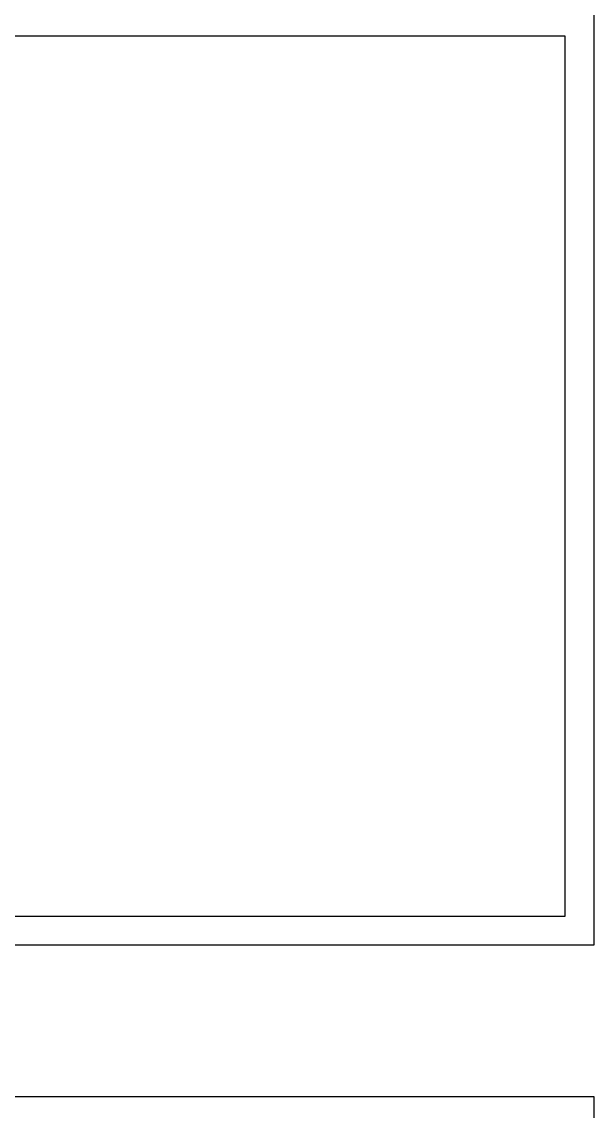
# Model space of a CAD drawing. Header units: inches. Extents: x -1851 to 6314, y -1304 to 4687.
# Drawn here: x 6.8 to 34.1, y 2433 to 2485 of the extents above; entities that cross this region are included whole.
import ezdxf

# ---------------------------------------------------------------- set-up
doc = ezdxf.new("R2010")
doc.units = ezdxf.units.IN
doc.header["$MEASUREMENT"] = 0

# ---------------------------------------------------------------- blocks, each defined once
blk = doc.blocks.new('2.4.20_7-7_Mid Plan View')
at = {"color": 7, "linetype": 'Continuous', "lineweight": 25}
for p, q in [((-9.1625, -1.15), (-9.1625, 1.15)), ((-8.9786, 1.15), (-8.9786, -1.15)), ((-8.9436, 1.115), (-8.9436, -1.115)), ((-7.8776, -1.115), (-7.8776, 1.115)), ((-8.9436, -1.115), (-7.8776, -1.115)), ((-8.9786, -1.15), (-7.8426, -1.15))]:
    blk.add_line(p, q, dxfattribs=at)
blk = doc.blocks.new('2.4.20_9_Plan View')
at = {"color": 7, "linetype": 'Continuous', "lineweight": 25}
for p, q in [((34.0798, 0), (34.0798, 7.5459)), ((34.6831, 7.5459), (34.6831, 0)), ((34.798, 7.4311), (34.798, 0.1148)), ((30.3412, 0), (34.0798, 0))]:
    blk.add_line(p, q, dxfattribs=at)

msp = doc.modelspace()

# ---------------------------------------------------------------- block references
at = {"rotation": 90}
for name, p, xscale, yscale, zscale in [('2.4.20_7-7_Mid Plan View', (-11.18635, 2794.40906), 39.37008, 39.37008, 39.37008), ('2.4.20_9_Plan View', (34.08924, 2024.72253), 12, 12, 12)]:
    msp.add_blockref(name, p, dxfattribs=dict(at, xscale=xscale, yscale=yscale, zscale=zscale))

doc.saveas('drawing.dxf')
